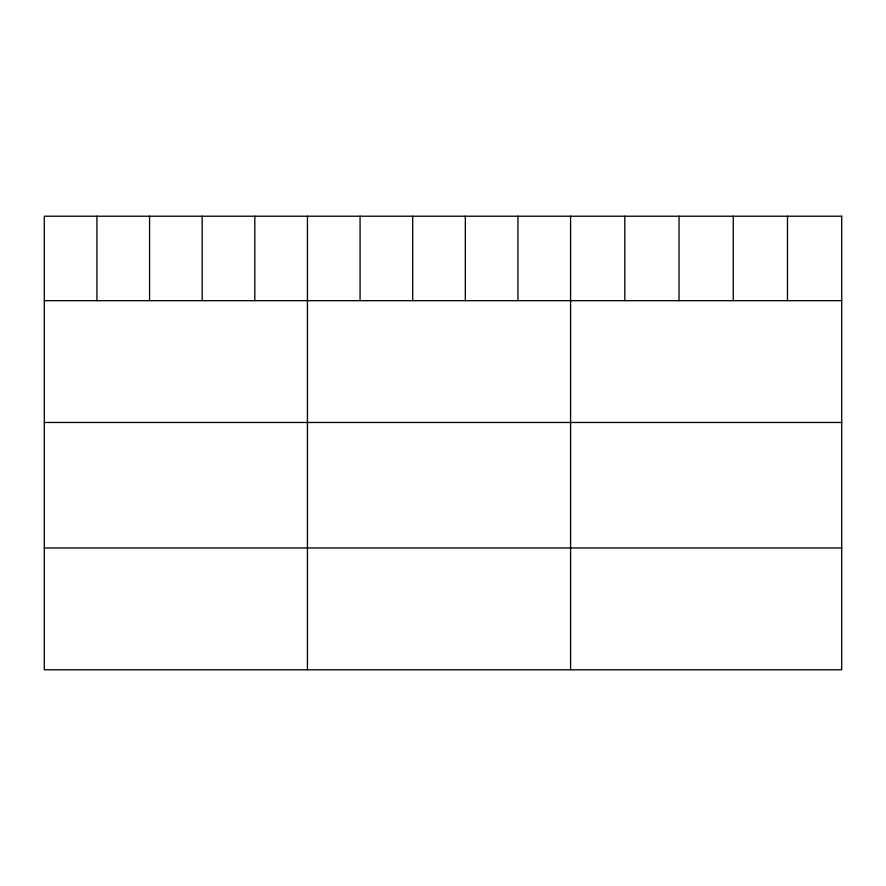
<?xml version="1.0" encoding="UTF-8"?>
<svg xmlns="http://www.w3.org/2000/svg" width="886" height="886" viewBox="0 0 886 886"><rect width="100%" height="100%" fill="white"/><g stroke="black" fill="none" stroke-linecap="round" stroke-linejoin="round"><path stroke-width="1.33" d="M44.3 300.664L841.7 300.664M44.3 422.478L841.7 422.478M44.3 547.969L841.7 547.969M787.477 216.217L787.477 300.664M733.254 216.217L733.254 300.664M679.03 216.217L679.03 300.664M624.807 216.217L624.807 300.664M570.584 216.217L570.584 669.783M517.956 216.217L517.956 300.664M465.327 216.217L465.327 300.664M412.699 216.217L412.699 300.664M360.07 216.217L360.07 300.664M307.442 216.217L307.442 669.783M254.814 216.217L254.814 300.664M202.185 216.217L202.185 300.664M149.557 216.217L149.557 300.664M96.928 216.217L96.928 300.664M841.7 216.217L44.3 216.217L44.3 669.783L841.7 669.783L841.7 216.217"/></g></svg>
